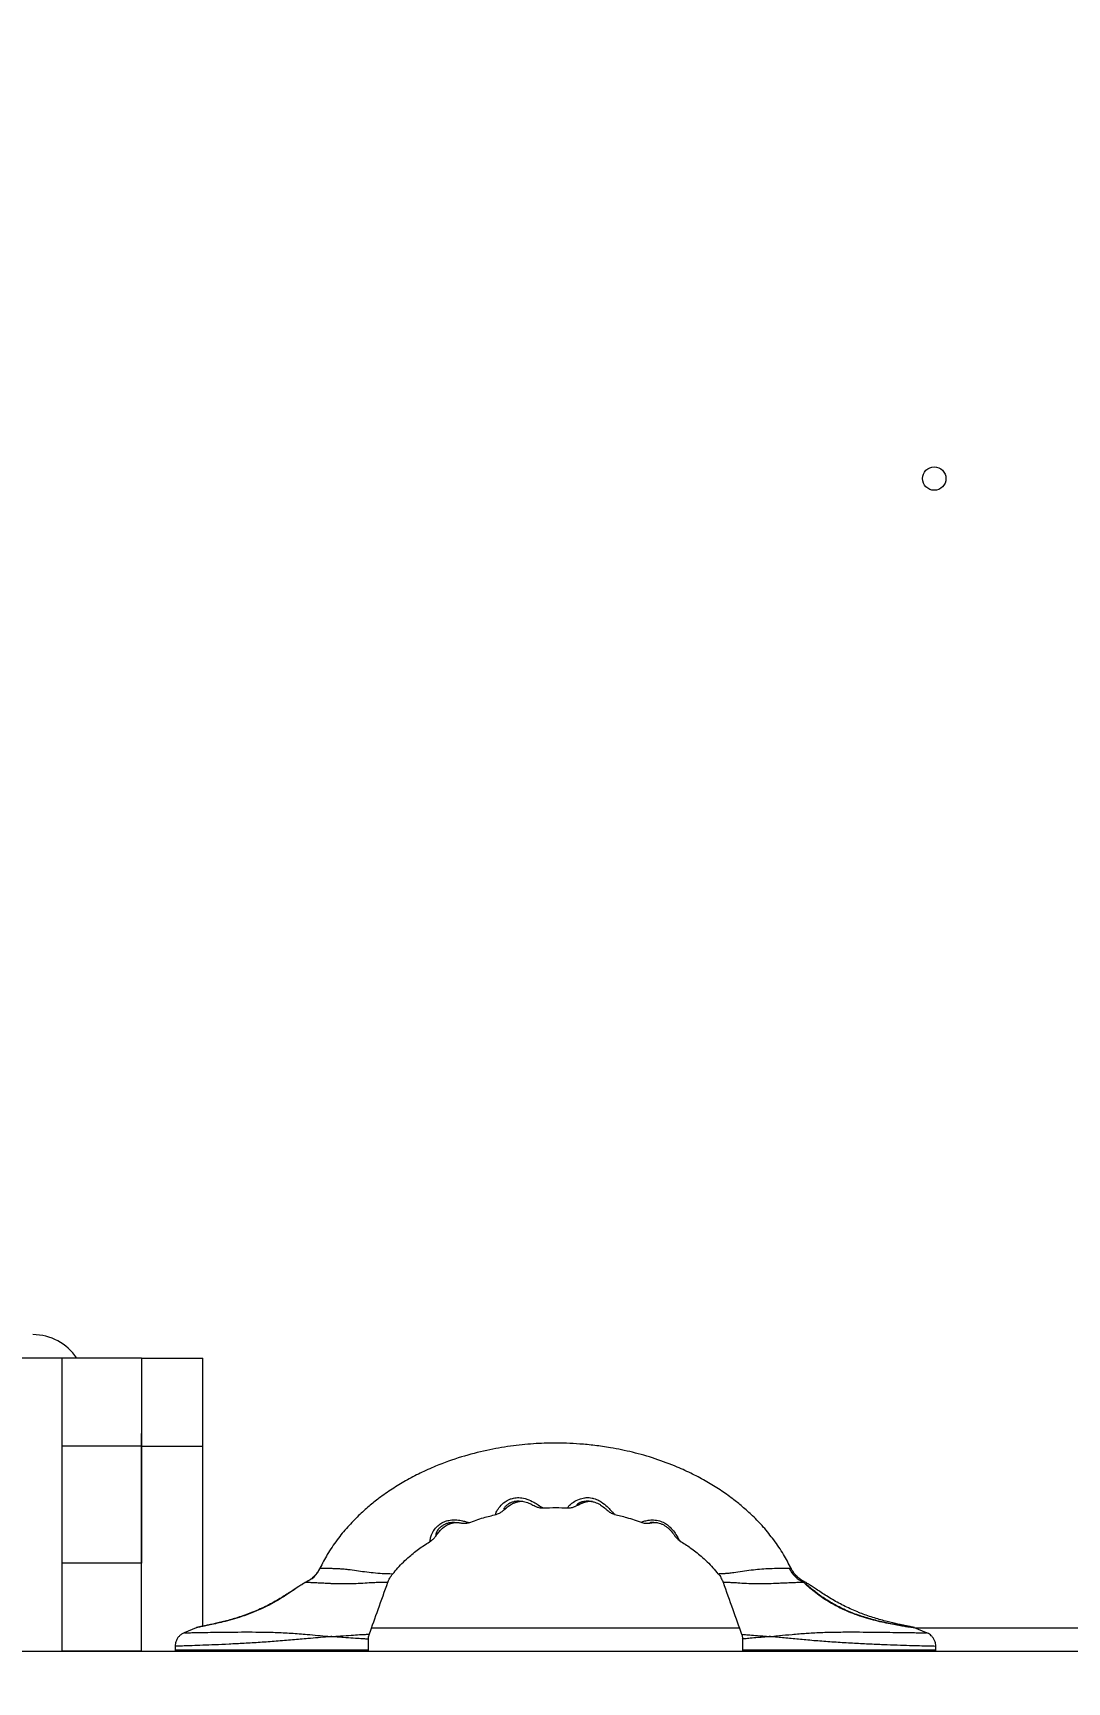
# Model space of a CAD drawing. Header units: millimetres. Extents: x -6600 to 7025, y -6221 to 3623.
# Drawn here: x -2974 to -2622, y -919 to -356 of the extents above; entities that cross this region are included whole.
import ezdxf

# ---------------------------------------------------------------- set-up
doc = ezdxf.new("R2010")
doc.units = ezdxf.units.MM
for name, color, linetype in [('DIKOM_ОБЪЕКТ', 7, 'Continuous'), ('DIKOM_РАЗМЕР_ЗОНА', 7, 'Continuous'), ('DIKOM_РАЗМЕР_ОБЪЕКТА', 7, 'Continuous')]:
    doc.layers.add(name, color=color, linetype=linetype)
doc.styles.add('style1', font='arial.ttf', dxfattribs={"width": 0.8})
doc.dimstyles.new('1-50', dxfattribs={"dimtxt": 300, "dimasz": 200, "dimexe": 100, "dimexo": 0, "dimgap": 100, "dimtad": 1, "dimtxsty": 'style1', "dimcen": 200, "dimclrd": 7, "dimclre": 7, "dimclrt": 7, "dimadec": 1, "dimazin": 2, "dimtfac": 1, "dimtmove": 0, "dimatfit": 2, "dimfxl": 0, "dimlwd": 25, "dimlwe": 18, "dimarcsym": 0})

# ---------------------------------------------------------------- blocks, each defined once
blk = doc.blocks.new('*D0')
at = {"layer": 'Defpoints', "color": 0, "transparency": 16777216}
for p in [(5516.1, -353.96), (-3645.09, -372.47), (5516.1, -5541.81)]:
    blk.add_point(p, dxfattribs=at)
at = {"layer": 'DIKOM_РАЗМЕР_ОБЪЕКТА', "color": 7, "lineweight": 18, "transparency": 16777216}
for p, q in [((5516.1, -353.96), (5516.1, -5641.81)), ((-3645.09, -372.47), (-3645.09, -5641.81))]:
    blk.add_line(p, q, dxfattribs=at)
at = {"layer": 'DIKOM_РАЗМЕР_ОБЪЕКТА', "color": 7, "lineweight": 25, "transparency": 16777216}
blk.add_line((-3445.09, -5541.81), (5316.1, -5541.81), dxfattribs=at)
at = {"layer": 'DIKOM_РАЗМЕР_ОБЪЕКТА', "color": 7, "transparency": 16777216}
for points in [[(-3445.09, -5508.48), (-3445.09, -5575.15), (-3645.09, -5541.81)], [(5316.1, -5508.48), (5316.1, -5575.15), (5516.1, -5541.81)]]:
    blk.add_solid(points, dxfattribs=at)
at = {"layer": 'DIKOM_РАЗМЕР_ОБЪЕКТА', "color": 7, "transparency": 16777216, "insert": (935.51, -5288.64), "char_height": 300, "attachment_point": 5, "style": 'style1'}
blk.add_mtext('9150', dxfattribs=at)
blk = doc.blocks.new('*D1')
at = {"layer": 'Defpoints', "color": 0, "transparency": 16777216}
for p in [(3072.19, 2122.93), (-5486.8, -2868.46), (-2902.59, -2868.46)]:
    blk.add_point(p, dxfattribs=at)
at = {"layer": 'DIKOM_РАЗМЕР_ОБЪЕКТА', "color": 7, "lineweight": 18, "transparency": 16777216}
for p, q in [((3072.19, 2122.93), (-5586.8, 2122.93)), ((-2902.59, -2868.46), (-5586.8, -2868.46))]:
    blk.add_line(p, q, dxfattribs=at)
at = {"layer": 'DIKOM_РАЗМЕР_ОБЪЕКТА', "color": 7, "lineweight": 25, "transparency": 16777216}
blk.add_line((-5486.8, 1922.93), (-5486.8, -2668.46), dxfattribs=at)
at = {"layer": 'DIKOM_РАЗМЕР_ОБЪЕКТА', "color": 7, "transparency": 16777216}
for points in [[(-5520.13, 1922.93), (-5453.46, 1922.93), (-5486.8, 2122.93)], [(-5520.13, -2668.46), (-5453.46, -2668.46), (-5486.8, -2868.46)]]:
    blk.add_solid(points, dxfattribs=at)
at = {"layer": 'DIKOM_РАЗМЕР_ОБЪЕКТА', "color": 7, "transparency": 16777216, "insert": (-5739.97, -512.1), "char_height": 300, "attachment_point": 5, "rotation": 90, "style": 'style1'}
blk.add_mtext('4950', dxfattribs=at)
blk = doc.blocks.new('*D2')
at = {"layer": 'Defpoints', "color": 0, "transparency": 16777216}
for p in [(2016.74, 3622.93), (-6150.41, -4868.46), (-3431.09, -4868.46)]:
    blk.add_point(p, dxfattribs=at)
at = {"layer": 'DIKOM_РАЗМЕР_ЗОНА', "color": 7, "lineweight": 18, "transparency": 16777216}
for p, q in [((2016.74, 3622.93), (-6250.41, 3622.93)), ((-3431.09, -4868.46), (-6250.41, -4868.46))]:
    blk.add_line(p, q, dxfattribs=at)
at = {"layer": 'DIKOM_РАЗМЕР_ЗОНА', "color": 7, "lineweight": 25, "transparency": 16777216}
blk.add_line((-6150.41, 3422.93), (-6150.41, -4668.46), dxfattribs=at)
at = {"layer": 'DIKOM_РАЗМЕР_ЗОНА', "color": 7, "transparency": 16777216}
for points in [[(-6183.74, 3422.93), (-6117.07, 3422.93), (-6150.41, 3622.93)], [(-6183.74, -4668.46), (-6117.07, -4668.46), (-6150.41, -4868.46)]]:
    blk.add_solid(points, dxfattribs=at)
at = {"layer": 'DIKOM_РАЗМЕР_ЗОНА', "color": 7, "transparency": 16777216, "insert": (-6403.58, -540.88), "char_height": 300, "attachment_point": 5, "rotation": 90, "style": 'style1'}
blk.add_mtext('8450', dxfattribs=at)
blk = doc.blocks.new('*D3')
at = {"layer": 'Defpoints', "color": 0, "transparency": 16777216}
for p in [(-5145.09, 52.64), (7022.22, -451.03), (7022.22, -6120.91)]:
    blk.add_point(p, dxfattribs=at)
at = {"layer": 'DIKOM_РАЗМЕР_ЗОНА', "color": 7, "lineweight": 18, "transparency": 16777216}
for p, q in [((-5145.09, 52.64), (-5145.09, -6220.91)), ((7022.22, -451.03), (7022.22, -6220.91))]:
    blk.add_line(p, q, dxfattribs=at)
at = {"layer": 'DIKOM_РАЗМЕР_ЗОНА', "color": 7, "lineweight": 25, "transparency": 16777216}
blk.add_line((-4945.09, -6120.91), (6822.22, -6120.91), dxfattribs=at)
at = {"layer": 'DIKOM_РАЗМЕР_ЗОНА', "color": 7, "transparency": 16777216}
for points in [[(-4945.09, -6087.57), (-4945.09, -6154.24), (-5145.09, -6120.91)], [(6822.22, -6087.57), (6822.22, -6154.24), (7022.22, -6120.91)]]:
    blk.add_solid(points, dxfattribs=at)
at = {"layer": 'DIKOM_РАЗМЕР_ЗОНА', "color": 7, "transparency": 16777216, "insert": (938.57, -5867.73), "char_height": 300, "attachment_point": 5, "style": 'style1'}
blk.add_mtext('12150', dxfattribs=at)

msp = doc.modelspace()

# ---------------------------------------------------------------- linework, layer by layer
at = {"layer": 'DIKOM_ОБЪЕКТ', "color": 7, "linetype": 'Continuous', "lineweight": 15}
for p, q in [((-2964.31, -808.372), (-3064.31, -808.372)), ((-2937.31, -808.372), (-2964.31, -808.372)), ((-2964.31, -908.372), (-2964.31, -808.372)), ((-2937.31, -808.372), (-2937.31, -838.371)), ((-2937.31, -808.372), (-2916.31, -808.372)), ((-2916.31, -838.372), (-2916.31, -808.372)), ((-2937.31, -838.372), (-2937.31, -834.151)), ((-2937.31, -838.371), (-2964.31, -838.371)), ((-2937.31, -838.371), (-2937.31, -878.368)), ((-2937.31, -838.372), (-2916.31, -838.372)), ((-2937.31, -908.372), (-2937.31, -838.372)), ((-2916.31, -899.825), (-2916.31, -838.372)), ((-2783.692, -857.172), (-2783.463, -857.168)), ((-2830.484, -864.416), (-2830.766, -864.413)), ((-2762.547, -864.415), (-2762.684, -864.409)), ((-2761.623, -864.418), (-2761.188, -864.417)), ((-2937.31, -878.368), (-2964.31, -878.368)), ((-2876.366, -880.073), (-2876.322, -880.045)), ((-2881.186, -884.761), (-2881.709, -885.059)), ((-2881.416, -884.905), (-2881.173, -884.782)), ((-2881.173, -884.782), (-2881.01, -884.699)), ((-2710.933, -884.782), (-2711.1, -884.697)), ((-2918.578, -900.349), (-2922.674, -902.06)), ((-2872.482, -903.372), (-2872.621, -903.372)), ((-2859.826, -907.872), (-2859.826, -904.224)), ((-2859.665, -902.567), (-2859.674, -902.569)), ((-2858.76, -900.372), (-2733.344, -900.372)), ((-2732.468, -902.567), (-2732.46, -902.569)), ((-2732.28, -904.223), (-2732.28, -907.872)), ((-2722.98, -903.372), (-2722.858, -903.372)), ((-2673.61, -900.329), (-2673.568, -900.342)), ((-2669.431, -902.058), (-2673.564, -900.333)), ((-2673.471, -900.372), (-2614.31, -900.372)), ((-3064.31, -908.372), (-2964.31, -908.372)), ((-2937.31, -908.369), (-2964.31, -908.369)), ((-2964.31, -908.372), (-2279.16, -908.372)), ((-2925.826, -906.7), (-2925.826, -907.872)), ((-2925.826, -907.872), (-2859.826, -907.872)), ((-2732.28, -907.872), (-2666.28, -907.872)), ((-2666.28, -907.872), (-2666.28, -906.7))]:
    msp.add_line(p, q, dxfattribs=at)
msp.add_circle((-2666.81, -508.372), 4, dxfattribs=at)
for centre, radius, start, end in [((-2974.312, -818.374), 18, 33.75643, 90), ((-2885.323, -875.709), 9.991, 293.0205, 334.28055), ((-2707.333, -875.843), 9.892, 205.14159, 246.36666), ((-2925.326, -907.872), 0.5, 180, 270), ((-2860.326, -907.872), 0.5, 270, 0), ((-2731.78, -907.872), 0.5, 180, 270), ((-2666.78, -907.872), 0.5, 270, 0)]:
    msp.add_arc(centre, radius, start, end, dxfattribs=at)
for points, knots in [([(-2715.713, -880.059), (-2716.516, -878.48), (-2718.222, -875.124), (-2721.428, -870.452), (-2724.984, -866.073), (-2728.614, -862.295), (-2732.127, -859.113), (-2735.823, -856.145), (-2739.835, -853.299), (-2744.407, -850.477), (-2749.294, -847.864), (-2755.165, -845.174), (-2762.002, -842.623), (-2769.622, -840.447), (-2776.528, -839.016), (-2782.531, -838.147), (-2787.533, -837.661), (-2792.08, -837.415), (-2797.36, -837.33), (-2803.745, -837.551), (-2811.497, -838.34), (-2819.721, -839.786), (-2828.3, -842.017), (-2835.871, -844.721), (-2842.18, -847.554), (-2847.139, -850.156), (-2851.843, -853.014), (-2855.992, -855.924), (-2859.801, -858.96), (-2863.387, -862.192), (-2867.068, -866.011), (-2870.655, -870.421), (-2873.877, -875.112), (-2875.588, -878.478), (-2876.392, -880.059)], [0, 0, 0, 0, 0.02773, 0.0589433, 0.0885574, 0.116062, 0.1409723, 0.1628163, 0.1903257, 0.218035, 0.2469901, 0.2771632, 0.3192327, 0.3612911, 0.4013261, 0.4297613, 0.456402, 0.4801358, 0.5011809, 0.5392219, 0.5802936, 0.6233088, 0.670068, 0.7191504, 0.7491884, 0.7784628, 0.8068998, 0.8354246, 0.8578483, 0.8832152, 0.9110568, 0.9408963, 0.9722342, 1, 1, 1, 1]), ([(-2816.318, -861.693), (-2816.366, -861.683), (-2816.463, -861.661), (-2816.392, -861.278), (-2816.141, -860.675), (-2815.684, -859.89), (-2814.882, -858.816), (-2813.594, -857.551), (-2812.09, -856.688), (-2810.79, -856.203), (-2809.738, -855.983), (-2808.112, -855.941), (-2806.851, -856.157), (-2805.076, -856.706), (-2803.38, -857.534), (-2801.682, -858.613), (-2800.612, -859.376), (-2800.422, -859.397), (-2800.339, -859.407)], [0, 0, 0, 0, 0.0655654, 0.13276, 0.1975726, 0.2523284, 0.3085137, 0.3955353, 0.4514016, 0.4663173, 0.5159402, 0.5393006, 0.6011897, 0.6227437, 0.7103421, 0.7952089, 0.910885, 1, 1, 1, 1]), ([(-2816.322, -861.677), (-2816.156, -861.64), (-2815.736, -861.546), (-2815.163, -861.284), (-2814.631, -860.978), (-2814.217, -860.683), (-2813.827, -860.371), (-2813.346, -859.952), (-2812.809, -859.476), (-2812.104, -858.912), (-2811.338, -858.389), (-2810.455, -857.904), (-2809.459, -857.506), (-2808.42, -857.248), (-2807.616, -857.139), (-2807.218, -857.158), (-2807.145, -857.161)], [0, 0, 0, 0, 0.036136, 0.0909754, 0.1418956, 0.1962148, 0.261949, 0.3599971, 0.4941399, 0.5997309, 0.6840696, 0.7671632, 0.8402209, 0.910988, 0.9836708, 1, 1, 1, 1]), ([(-2809.174, -857.213), (-2809.434, -857.234), (-2809.813, -857.266), (-2810.583, -857.455), (-2811.15, -857.659), (-2811.987, -858.064), (-2812.421, -858.36), (-2813.096, -858.917), (-2813.467, -859.373), (-2813.719, -859.86), (-2813.641, -860.045), (-2813.207, -859.77), (-2812.48, -859.184), (-2811.602, -858.537), (-2810.669, -858.01), (-2809.767, -857.619), (-2809.048, -857.39), (-2808.076, -857.193), (-2807.533, -857.175), (-2807.145, -857.161)], [0, 0, 0, 0, 0.0295756, 0.0431796, 0.0931153, 0.1031361, 0.1720536, 0.1788973, 0.2856588, 0.3534426, 0.4985626, 0.6411904, 0.7318103, 0.8113636, 0.8676332, 0.8868131, 0.936535, 0.9546669, 1, 1, 1, 1]), ([(-2809.176, -857.196), (-2809.126, -857.188), (-2808.722, -857.122), (-2807.952, -857.149), (-2806.927, -857.267), (-2805.972, -857.511), (-2805.117, -857.82), (-2804.356, -858.167), (-2803.68, -858.513), (-2803.145, -858.8), (-2802.568, -859.063), (-2801.998, -859.27), (-2801.314, -859.423), (-2800.735, -859.504), (-2800.391, -859.466), (-2800.335, -859.46)], [0, 0, 0, 0, 0.0111484, 0.0892428, 0.1629502, 0.2471995, 0.3457955, 0.4528677, 0.5855006, 0.7318898, 0.8124866, 0.8682318, 0.9236752, 0.9875842, 1, 1, 1, 1]), ([(-2808.416, -857.153), (-2808.499, -857.151), (-2808.751, -857.145), (-2809.005, -857.186), (-2809.174, -857.213)], [0, 0, 0, 0, 0.3317972, 1, 1, 1, 1]), ([(-2800.337, -859.488), (-2798.85, -859.427), (-2795.994, -859.309), (-2793.139, -859.441), (-2791.771, -859.505)], [0, 0, 0, 0, 0.5207661, 1, 1, 1, 1]), ([(-2791.767, -859.409), (-2791.823, -859.374), (-2791.933, -859.303), (-2791.195, -858.455), (-2789.899, -857.432), (-2788.258, -856.527), (-2786.601, -856.082), (-2785.146, -855.926), (-2784.05, -855.995), (-2782.547, -856.36), (-2781.467, -856.819), (-2779.855, -857.784), (-2778.36, -859.051), (-2776.975, -860.523), (-2776.128, -861.511), (-2775.925, -861.581), (-2775.838, -861.61)], [0, 0, 0, 0, 0.1119346, 0.2237816, 0.2964742, 0.3870574, 0.4426797, 0.4601452, 0.5190545, 0.5342862, 0.5922515, 0.6191628, 0.7093906, 0.7967912, 0.9135175, 1, 1, 1, 1]), ([(-2791.768, -859.457), (-2791.606, -859.464), (-2791.188, -859.484), (-2790.565, -859.384), (-2789.957, -859.221), (-2789.496, -859.042), (-2789.119, -858.871), (-2788.683, -858.652), (-2788.123, -858.355), (-2787.414, -858.006), (-2786.614, -857.675), (-2785.742, -857.398), (-2784.771, -857.209), (-2783.979, -857.125), (-2783.542, -857.159), (-2783.463, -857.165)], [0, 0, 0, 0, 0.03728929, 0.09682242, 0.15207095, 0.20492401, 0.26489876, 0.34694323, 0.49544814, 0.62304588, 0.73101958, 0.81773971, 0.90177786, 0.9820381, 1, 1, 1, 1]), ([(-2785.005, -857.152), (-2785.401, -857.169), (-2785.876, -857.189), (-2786.774, -857.355), (-2787.255, -857.517), (-2787.852, -857.776), (-2788.415, -858.097), (-2788.811, -858.479), (-2788.74, -858.607), (-2788.213, -858.379), (-2787.324, -857.956), (-2786.284, -857.54), (-2785.223, -857.285), (-2784.397, -857.165), (-2783.952, -857.169), (-2783.692, -857.172)], [0, 0, 0, 0, 0.0552972, 0.0664142, 0.1488962, 0.1546479, 0.2317281, 0.3609446, 0.5260297, 0.6872812, 0.7893591, 0.8798319, 0.9413719, 0.9657194, 1, 1, 1, 1]), ([(-2784.56, -857.168), (-2784.584, -857.164), (-2784.718, -857.145), (-2784.873, -857.141), (-2784.989, -857.151), (-2785.005, -857.152)], [0, 0, 0, 0, 0.15958608, 0.87934824, 1, 1, 1, 1]), ([(-2784.561, -857.177), (-2784.456, -857.179), (-2784.008, -857.189), (-2783.151, -857.361), (-2782.127, -857.695), (-2781.198, -858.138), (-2780.371, -858.646), (-2779.655, -859.181), (-2778.972, -859.758), (-2778.471, -860.21), (-2777.907, -860.675), (-2777.349, -861.065), (-2776.681, -861.404), (-2776.167, -861.627), (-2775.86, -861.673), (-2775.847, -861.675)], [0, 0, 0, 0, 0.0231292, 0.0984144, 0.1779861, 0.2511446, 0.3382281, 0.4384614, 0.555153, 0.7067837, 0.8060071, 0.8738394, 0.9326155, 0.9970825, 1, 1, 1, 1]), ([(-2838.555, -870.686), (-2838.584, -870.715), (-2838.753, -870.881), (-2838.816, -870.431), (-2838.614, -869.357), (-2838.157, -868.209), (-2837.531, -867.059), (-2836.47, -865.726), (-2835.185, -864.789), (-2834.006, -864.185), (-2833.044, -863.858), (-2831.405, -863.552), (-2829.539, -863.555), (-2827.665, -863.878), (-2826.32, -864.226), (-2825.555, -864.449), (-2825.59, -864.39), (-2825.602, -864.371)], [0, 0, 0, 0, 0.0268755, 0.154536, 0.2595437, 0.30899, 0.3598942, 0.4370214, 0.4915941, 0.5070399, 0.5580472, 0.5822001, 0.6647568, 0.7496305, 0.8398347, 0.9462582, 1, 1, 1, 1]), ([(-2838.541, -870.713), (-2838.345, -870.578), (-2837.956, -870.31), (-2837.511, -869.881), (-2837.136, -869.46), (-2836.811, -869.04), (-2836.453, -868.553), (-2836.017, -867.964), (-2835.446, -867.272), (-2834.78, -866.584), (-2833.998, -865.934), (-2833.157, -865.381), (-2832.24, -864.93), (-2831.293, -864.614), (-2830.443, -864.447), (-2829.886, -864.398), (-2829.697, -864.403), (-2829.674, -864.403)], [0, 0, 0, 0, 0.0501371, 0.0997623, 0.1541299, 0.2221375, 0.3083774, 0.415045, 0.5032559, 0.5873939, 0.65302, 0.7160597, 0.7802865, 0.8454645, 0.9154141, 0.9897032, 1, 1, 1, 1]), ([(-2830.766, -864.413), (-2830.823, -864.411), (-2831.126, -864.404), (-2831.724, -864.475), (-2832.572, -864.648), (-2833.219, -864.849), (-2834.065, -865.219), (-2834.611, -865.54), (-2835.308, -866.052), (-2835.689, -866.412), (-2836.278, -867.084), (-2836.722, -867.832), (-2836.912, -868.51), (-2836.827, -868.728), (-2836.576, -868.579), (-2836.221, -868.176), (-2835.641, -867.468), (-2834.852, -866.627), (-2834.033, -865.959), (-2833.285, -865.461), (-2832.692, -865.141), (-2831.895, -864.806), (-2831.338, -864.635), (-2830.458, -864.443), (-2830.032, -864.421), (-2829.674, -864.402)], [0, 0, 0, 0, 0.0100436, 0.0534959, 0.0689004, 0.1070089, 0.1213146, 0.1615234, 0.1701952, 0.2163945, 0.2248814, 0.3006333, 0.3875423, 0.4989726, 0.5701566, 0.6539162, 0.7234643, 0.7858059, 0.8259941, 0.8418347, 0.8792259, 0.8918898, 0.9298682, 0.9411731, 1, 1, 1, 1]), ([(-2830.766, -864.412), (-2830.57, -864.407), (-2830.02, -864.393), (-2829.356, -864.463), (-2828.735, -864.548), (-2828.359, -864.613), (-2828.057, -864.656), (-2827.939, -864.673)], [0, 0, 0, 0, 0.1279157, 0.3594346, 0.6170795, 0.8498226, 1, 1, 1, 1]), ([(-2827.939, -864.673), (-2827.835, -864.685), (-2827.639, -864.708), (-2827.166, -864.731), (-2826.559, -864.69), (-2826.01, -864.606), (-2825.68, -864.472), (-2825.581, -864.432)], [0, 0, 0, 0, 0.2228813, 0.4225701, 0.6304112, 0.8893774, 1, 1, 1, 1]), ([(-2825.549, -864.524), (-2823.919, -863.918), (-2820.896, -862.796), (-2817.75, -862.09), (-2816.301, -861.765)], [0, 0, 0, 0, 0.5393529, 1, 1, 1, 1]), ([(-2775.87, -861.74), (-2774.507, -862.048), (-2771.34, -862.762), (-2768.288, -863.874), (-2766.551, -864.508)], [0, 0, 0, 0, 0.4306994, 1, 1, 1, 1]), ([(-2766.504, -864.37), (-2766.556, -864.372), (-2766.664, -864.375), (-2766.263, -864.179), (-2765.66, -863.959), (-2764.664, -863.706), (-2763.234, -863.507), (-2761.224, -863.658), (-2759.727, -864.166), (-2758.526, -864.778), (-2757.699, -865.35), (-2756.478, -866.445), (-2755.361, -867.829), (-2754.453, -869.311), (-2753.855, -870.393), (-2753.652, -870.593), (-2753.548, -870.696)], [0, 0, 0, 0, 0.0682162, 0.1421891, 0.2180438, 0.27027, 0.3609366, 0.4425728, 0.5038785, 0.5196555, 0.5780733, 0.6037489, 0.695702, 0.790143, 0.8920574, 1, 1, 1, 1]), ([(-2766.524, -864.453), (-2766.295, -864.52), (-2765.864, -864.649), (-2765.256, -864.717), (-2764.775, -864.725), (-2764.428, -864.703), (-2764.13, -864.67), (-2763.817, -864.623), (-2763.472, -864.567), (-2762.921, -864.477), (-2762.178, -864.415), (-2761.597, -864.376), (-2761.221, -864.411), (-2761.187, -864.414)], [0, 0, 0, 0, 0.0732127, 0.1382201, 0.191443, 0.2381148, 0.2929204, 0.3788819, 0.5076682, 0.6972046, 0.852024, 0.9868776, 1, 1, 1, 1]), ([(-2762.684, -864.409), (-2762.723, -864.407), (-2762.976, -864.395), (-2763.459, -864.481), (-2763.917, -864.582), (-2763.763, -864.604), (-2763.173, -864.525), (-2762.5, -864.409), (-2761.829, -864.416), (-2761.623, -864.418)], [0, 0, 0, 0, 0.0144783, 0.0945624, 0.3398331, 0.5783762, 0.772946, 0.9300853, 1, 1, 1, 1]), ([(-2762.683, -864.404), (-2762.657, -864.402), (-2762.478, -864.391), (-2761.953, -864.413), (-2761.144, -864.538), (-2760.26, -864.782), (-2759.333, -865.173), (-2758.428, -865.705), (-2757.605, -866.334), (-2756.886, -867.024), (-2756.292, -867.706), (-2755.755, -868.408), (-2755.346, -868.975), (-2754.914, -869.532), (-2754.455, -870.02), (-2753.999, -870.439), (-2753.661, -870.638), (-2753.549, -870.704)], [0, 0, 0, 0, 0.0134649, 0.0933362, 0.1574873, 0.2191151, 0.2806704, 0.343674, 0.4098239, 0.4821799, 0.5657393, 0.6609788, 0.7838193, 0.862517, 0.9227023, 0.9744234, 1, 1, 1, 1]), ([(-2851.508, -882.001), (-2850.966, -881.3), (-2849.294, -879.139), (-2846.143, -876.261), (-2842.356, -873.186), (-2839.8, -871.551), (-2838.523, -870.734)], [0, 0, 0, 0, 0.1534847, 0.4734054, 0.7370134, 1, 1, 1, 1]), ([(-2753.585, -870.752), (-2752.392, -871.504), (-2749.873, -873.092), (-2746.096, -876.143), (-2742.862, -879.081), (-2741.157, -881.282), (-2740.603, -881.998)], [0, 0, 0, 0, 0.24481593, 0.51723599, 0.84302102, 1, 1, 1, 1]), ([(-2876.436, -880.034), (-2876.628, -880.406), (-2877.021, -881.169), (-2877.791, -882.183), (-2878.641, -883.07), (-2879.518, -883.782), (-2880.31, -884.307), (-2880.82, -884.564), (-2881.026, -884.668)], [0, 0, 0, 0, 0.1886498, 0.3869127, 0.5719519, 0.7422654, 0.8956993, 1, 1, 1, 1]), ([(-2876.322, -880.045), (-2876.197, -880.046), (-2875.953, -880.049), (-2875.143, -880.055), (-2874.145, -880.064), (-2872.978, -880.079), (-2871.726, -880.106), (-2870.214, -880.163), (-2868.565, -880.268), (-2866.507, -880.462), (-2863.932, -880.811), (-2860.943, -881.262), (-2857.881, -881.627), (-2855.427, -881.806), (-2853.639, -881.884), (-2852.363, -881.918), (-2851.637, -881.917), (-2851.623, -881.913), (-2851.619, -881.911)], [0, 0, 0, 0, 0.0638408, 0.1248887, 0.1872658, 0.2249156, 0.2720046, 0.3203177, 0.3616095, 0.4042563, 0.4723728, 0.5394333, 0.6184267, 0.7206545, 0.7873464, 0.8556619, 0.9519058, 1, 1, 1, 1]), ([(-2853.223, -884.933), (-2853.146, -884.688), (-2852.896, -883.9), (-2852.326, -882.889), (-2851.76, -882.206), (-2851.556, -881.961)], [0, 0, 0, 0, 0.2247947, 0.72088613, 1, 1, 1, 1]), ([(-2740.544, -881.956), (-2740.454, -882.053), (-2739.989, -882.561), (-2739.393, -883.557), (-2739.027, -884.501), (-2738.863, -884.926)], [0, 0, 0, 0, 0.1153917, 0.6016842, 1, 1, 1, 1]), ([(-2740.498, -881.915), (-2740.484, -881.916), (-2740.446, -881.917), (-2739.722, -881.898), (-2738.452, -881.826), (-2736.885, -881.696), (-2734.994, -881.494), (-2732.47, -881.136), (-2729.37, -880.648), (-2726.327, -880.299), (-2723.329, -880.125), (-2720.905, -880.079), (-2719.104, -880.061), (-2717.444, -880.051), (-2716.747, -880.048), (-2716.288, -880.045)], [0, 0, 0, 0, 0.0552119, 0.1460986, 0.2369287, 0.2984629, 0.3599187, 0.4478352, 0.5265273, 0.596851, 0.6719534, 0.7635974, 0.8236488, 0.8837549, 1, 1, 1, 1]), ([(-2716.288, -880.045), (-2716.018, -880.072), (-2715.634, -880.109), (-2715.715, -880.082), (-2715.739, -880.073)], [0, 0, 0, 0, 0.7015118, 1, 1, 1, 1]), ([(-2711.087, -884.667), (-2711.11, -884.657), (-2711.47, -884.504), (-2712.232, -884.03), (-2713.377, -883.181), (-2714.428, -882.058), (-2715.208, -880.983), (-2715.528, -880.29), (-2715.649, -880.029)], [0, 0, 0, 0, 0.01149651, 0.17763996, 0.40282041, 0.65518935, 0.87009351, 1, 1, 1, 1]), ([(-2881.709, -885.059), (-2881.757, -885.086), (-2882.039, -885.245), (-2882.739, -885.695), (-2883.858, -886.429), (-2885.217, -887.337), (-2886.783, -888.374), (-2888.56, -889.518), (-2890.547, -890.73), (-2892.706, -891.954), (-2894.987, -893.135), (-2897.33, -894.227), (-2899.702, -895.214), (-2902.06, -896.097), (-2904.383, -896.872), (-2906.63, -897.547), (-2908.772, -898.132), (-2910.766, -898.628), (-2912.584, -899.047), (-2914.198, -899.395), (-2915.57, -899.678), (-2916.686, -899.9), (-2917.54, -900.074), (-2917.998, -900.165), (-2918.275, -900.247), (-2918.412, -900.276), (-2918.512, -900.32), (-2918.517, -900.322)], [0, 0, 0, 0, 0.0086571, 0.0507918, 0.0950361, 0.1396379, 0.1850828, 0.232413, 0.2808597, 0.3300226, 0.3786384, 0.4261899, 0.472221, 0.5181081, 0.5629492, 0.6074703, 0.6521977, 0.6963851, 0.740591, 0.7851814, 0.8295331, 0.8740164, 0.9190549, 0.9647215, 0.9895295, 0.9994379, 1, 1, 1, 1]), ([(-2881.416, -884.905), (-2881.631, -885.037), (-2882.12, -885.337), (-2883.191, -886.048), (-2884.642, -887.034), (-2886.431, -888.249), (-2888.669, -889.716), (-2891.353, -891.349), (-2894.028, -892.789), (-2896.818, -894.125), (-2899.696, -895.345), (-2903.071, -896.559), (-2906.404, -897.582), (-2909.438, -898.385), (-2912.149, -899.021), (-2914.399, -899.499), (-2916.231, -899.864), (-2917.542, -900.117), (-2918.351, -900.277), (-2918.463, -900.315), (-2918.513, -900.332)], [0, 0, 0, 0, 0.0370425, 0.0844373, 0.1328082, 0.1870385, 0.242345, 0.30724, 0.3739235, 0.4110314, 0.4738575, 0.5387445, 0.6006501, 0.6646723, 0.7229547, 0.7829962, 0.8399842, 0.8986039, 0.9551669, 1, 1, 1, 1]), ([(-2853.302, -884.907), (-2853.31, -884.906), (-2853.332, -884.903), (-2854.015, -884.896), (-2855.33, -884.911), (-2857.125, -884.964), (-2859.522, -885.081), (-2862.404, -885.255), (-2865.641, -885.415), (-2869.093, -885.449), (-2871.661, -885.363), (-2873.641, -885.275), (-2875.161, -885.199), (-2876.367, -885.136), (-2877.596, -885.076), (-2878.794, -885.017), (-2880.021, -884.964), (-2880.954, -884.925), (-2881.25, -884.912), (-2881.416, -884.905)], [0, 0, 0, 0, 0.04433629, 0.12842498, 0.19720667, 0.26800938, 0.34261986, 0.42036554, 0.49034987, 0.56278136, 0.63678006, 0.65098476, 0.698356, 0.74768093, 0.75330763, 0.81359229, 0.87584701, 0.93007365, 1, 1, 1, 1]), ([(-2859.555, -902.606), (-2858.544, -899.764), (-2856.433, -893.825), (-2854.323, -887.886), (-2853.222, -884.789)], [0, 0, 0, 0, 0.4785007, 1, 1, 1, 1]), ([(-2738.882, -884.789), (-2737.779, -887.887), (-2735.665, -893.823), (-2733.561, -899.759), (-2732.554, -902.598)], [0, 0, 0, 0, 0.5217102, 1, 1, 1, 1]), ([(-2711.299, -884.905), (-2711.561, -884.911), (-2712.091, -884.923), (-2713.318, -884.959), (-2714.912, -885.013), (-2716.75, -885.087), (-2718.735, -885.176), (-2721.117, -885.289), (-2724.167, -885.416), (-2727.707, -885.45), (-2731.027, -885.313), (-2733.621, -885.137), (-2735.508, -885.017), (-2736.978, -884.943), (-2738.154, -884.902), (-2738.783, -884.899), (-2738.802, -884.902), (-2738.809, -884.903)], [0, 0, 0, 0, 0.0630593, 0.1271306, 0.1918124, 0.2583542, 0.3067493, 0.3566835, 0.4353675, 0.5095617, 0.5923227, 0.679902, 0.7361971, 0.7936605, 0.8724078, 0.9538842, 1, 1, 1, 1]), ([(-2711.1, -884.697), (-2711.172, -884.658), (-2711.516, -884.469), (-2711.395, -884.712), (-2711.299, -884.905)], [0, 0, 0, 0, 0.208351, 1, 1, 1, 1]), ([(-2673.568, -900.342), (-2673.552, -900.347), (-2673.455, -900.376), (-2673.795, -900.348), (-2674.614, -900.255), (-2675.965, -900.071), (-2677.775, -899.795), (-2679.974, -899.421), (-2682.533, -898.932), (-2685.333, -898.32), (-2688.34, -897.56), (-2691.426, -896.648), (-2694.547, -895.557), (-2696.835, -894.607), (-2699.131, -893.544), (-2701.426, -892.356), (-2704.23, -890.638), (-2706.739, -888.857), (-2708.682, -887.304), (-2710.084, -886.093), (-2710.901, -885.332), (-2711.19, -885.021), (-2711.299, -884.905)], [0, 0, 0, 0, 0.0106688, 0.0649663, 0.1176724, 0.1718458, 0.2244555, 0.278526, 0.331076, 0.3850915, 0.4377712, 0.4919304, 0.5455685, 0.6006995, 0.6154267, 0.6749736, 0.7362426, 0.8007694, 0.8672813, 0.9175224, 0.9690128, 1, 1, 1, 1]), ([(-2710.385, -885.068), (-2710.486, -885.005), (-2710.686, -884.88), (-2710.847, -884.804), (-2710.926, -884.767)], [0, 0, 0, 0, 0.5068964, 1, 1, 1, 1]), ([(-2674.388, -900.206), (-2674.371, -900.206), (-2674.296, -900.203), (-2674.276, -900.208), (-2674.328, -900.203), (-2674.582, -900.178), (-2675.106, -900.113), (-2675.963, -899.995), (-2677.134, -899.819), (-2678.578, -899.583), (-2680.251, -899.286), (-2682.131, -898.92), (-2684.171, -898.484), (-2686.335, -897.969), (-2688.588, -897.369), (-2690.882, -896.684), (-2693.183, -895.904), (-2695.46, -895.031), (-2697.683, -894.067), (-2699.828, -893.01), (-2701.876, -891.877), (-2703.803, -890.69), (-2705.58, -889.479), (-2707.156, -888.314), (-2708.435, -887.299), (-2709.396, -886.493), (-2710.063, -885.9), (-2710.451, -885.532), (-2710.618, -885.349), (-2710.611, -885.358), (-2710.609, -885.36)], [0, 0, 0, 0, 0.0029477, 0.0132288, 0.0302397, 0.0563576, 0.0916206, 0.1313879, 0.1725557, 0.2139646, 0.2558055, 0.2973189, 0.3389256, 0.3806412, 0.4220462, 0.4636945, 0.5053503, 0.5471334, 0.5897304, 0.6327254, 0.6767798, 0.7221372, 0.7682445, 0.8152699, 0.8608985, 0.8997013, 0.9357694, 0.9670935, 0.9917002, 1, 1, 1, 1]), ([(-2692.045, -895.343), (-2692.442, -895.185), (-2693.61, -894.723), (-2695.533, -893.883), (-2697.779, -892.807), (-2699.96, -891.649), (-2702.057, -890.436), (-2704.036, -889.211), (-2705.85, -888.031), (-2707.451, -886.964), (-2708.787, -886.075), (-2709.765, -885.436), (-2710.21, -885.172), (-2710.385, -885.068)], [0, 0, 0, 0, 0.0484823, 0.1423554, 0.2384594, 0.3365727, 0.4368805, 0.5400601, 0.643655, 0.7459356, 0.8445713, 0.9390479, 1, 1, 1, 1]), ([(-2673.605, -900.317), (-2673.636, -900.306), (-2673.755, -900.261), (-2673.891, -900.226), (-2674.161, -900.158), (-2674.627, -900.062), (-2675.471, -899.892), (-2676.588, -899.669), (-2677.985, -899.381), (-2679.605, -899.031), (-2681.429, -898.609), (-2683.418, -898.111), (-2685.537, -897.533), (-2687.751, -896.863), (-2689.934, -896.139), (-2691.367, -895.598), (-2692.045, -895.343)], [0, 0, 0, 0, 0.0083285, 0.0323437, 0.0743698, 0.1602057, 0.2427769, 0.3296011, 0.4153711, 0.5011245, 0.5857196, 0.6704468, 0.7554915, 0.8396678, 0.9242277, 1, 1, 1, 1]), ([(-2922.659, -902.074), (-2922.837, -902.143), (-2923.353, -902.342), (-2924.111, -902.888), (-2924.868, -903.689), (-2925.433, -904.666), (-2925.776, -905.688), (-2925.793, -906.386), (-2925.8, -906.694)], [0, 0, 0, 0, 0.09682224, 0.27981594, 0.46469387, 0.64947871, 0.84527012, 1, 1, 1, 1]), ([(-2872.62, -903.372), (-2872.634, -903.374), (-2873.003, -903.424), (-2874.41, -903.506), (-2876.982, -903.757), (-2880.968, -904.104), (-2885.762, -904.535), (-2891.261, -904.983), (-2896.856, -905.378), (-2902.288, -905.705), (-2907.503, -905.975), (-2912.26, -906.188), (-2916.508, -906.359), (-2920.049, -906.489), (-2922.857, -906.588), (-2924.752, -906.655), (-2925.753, -906.693), (-2925.722, -906.698), (-2925.71, -906.7)], [0, 0, 0, 0, 0.0007043, 0.0191334, 0.0713949, 0.1243783, 0.1989494, 0.2756598, 0.3500936, 0.4266745, 0.5010956, 0.5776709, 0.6520881, 0.7286617, 0.8030787, 0.8796516, 0.9540703, 1, 1, 1, 1]), ([(-2922.654, -902.087), (-2922.666, -902.086), (-2922.7, -902.083), (-2921.866, -902.065), (-2920.232, -902.033), (-2917.824, -901.989), (-2914.716, -901.937), (-2911.005, -901.88), (-2906.735, -901.827), (-2902.035, -901.793), (-2896.955, -901.808), (-2891.626, -901.918), (-2886.122, -902.186), (-2881.235, -902.571), (-2877.093, -902.967), (-2874.453, -903.181), (-2873.011, -903.349), (-2872.635, -903.36), (-2872.621, -903.36)], [0, 0, 0, 0, 0.0394621, 0.1127573, 0.18444, 0.2580085, 0.3303324, 0.4045133, 0.4780007, 0.5533074, 0.6288625, 0.706362, 0.7848652, 0.8661896, 0.9222667, 0.9794825, 0.9992534, 1, 1, 1, 1]), ([(-2918.513, -900.332), (-2918.555, -900.341), (-2918.6, -900.351), (-2918.579, -900.35), (-2918.578, -900.35)], [0, 0, 0, 0, 0.9509443, 1, 1, 1, 1]), ([(-2872.482, -903.372), (-2872.466, -903.37), (-2872.406, -903.363), (-2872.254, -903.351), (-2871.947, -903.327), (-2871.339, -903.282), (-2870.102, -903.19), (-2867.782, -903.031), (-2864.855, -902.831), (-2862.147, -902.674), (-2860.371, -902.585), (-2859.506, -902.543), (-2859.633, -902.562), (-2859.665, -902.567)], [0, 0, 0, 0, 0.0021192, 0.0077564, 0.01958372, 0.04187247, 0.08730524, 0.18535383, 0.37019312, 0.56028078, 0.74502838, 0.93551458, 1, 1, 1, 1]), ([(-2859.956, -904.224), (-2859.921, -904.23), (-2859.799, -904.252), (-2860.622, -904.207), (-2862.308, -904.108), (-2864.943, -903.935), (-2867.797, -903.74), (-2870.123, -903.559), (-2871.348, -903.466), (-2871.951, -903.419), (-2872.255, -903.397), (-2872.406, -903.386), (-2872.466, -903.384), (-2872.482, -903.384)], [0, 0, 0, 0, 0.07424043, 0.25717112, 0.4454079, 0.62838737, 0.81666784, 0.91372442, 0.9586509, 0.98068315, 0.99236514, 0.99792498, 1, 1, 1, 1]), ([(-2859.827, -904.21), (-2859.829, -904.184), (-2859.877, -903.734), (-2859.782, -903.175), (-2859.58, -902.703), (-2859.545, -902.622)], [0, 0, 0, 0, 0.0485791, 0.8376857, 1, 1, 1, 1]), ([(-2732.551, -902.61), (-2732.535, -902.646), (-2732.352, -903.042), (-2732.252, -903.602), (-2732.291, -904.106), (-2732.299, -904.216)], [0, 0, 0, 0, 0.0731004, 0.7983761, 1, 1, 1, 1]), ([(-2732.46, -902.569), (-2732.459, -902.575), (-2732.454, -902.592), (-2731.344, -902.683), (-2729.3, -902.842), (-2726.894, -903.044), (-2724.922, -903.202), (-2723.921, -903.288), (-2723.421, -903.33), (-2723.168, -903.352), (-2723.044, -903.363), (-2722.993, -903.37), (-2722.98, -903.372)], [0, 0, 0, 0, 0.1419839, 0.3637701, 0.578905, 0.8002694, 0.9047302, 0.9545874, 0.9788978, 0.9913137, 0.9977208, 1, 1, 1, 1]), ([(-2722.98, -903.384), (-2722.993, -903.384), (-2723.044, -903.386), (-2723.167, -903.396), (-2723.417, -903.417), (-2723.913, -903.46), (-2724.904, -903.547), (-2726.813, -903.721), (-2729.161, -903.918), (-2731.111, -904.092), (-2732.178, -904.197), (-2732.174, -904.216), (-2732.173, -904.223)], [0, 0, 0, 0, 0.0022601, 0.0086483, 0.021053, 0.0453566, 0.0952257, 0.1997982, 0.4152812, 0.6370079, 0.8524367, 1, 1, 1, 1]), ([(-2666.391, -906.7), (-2666.361, -906.702), (-2666.26, -906.709), (-2666.953, -906.697), (-2668.451, -906.665), (-2670.942, -906.602), (-2674.246, -906.509), (-2678.232, -906.384), (-2682.855, -906.221), (-2687.908, -906.014), (-2693.337, -905.754), (-2698.894, -905.435), (-2704.512, -905.047), (-2709.928, -904.604), (-2715.084, -904.122), (-2719.12, -903.736), (-2721.568, -903.492), (-2722.58, -903.407), (-2722.814, -903.377), (-2722.858, -903.372)], [0, 0, 0, 0, 0.026001, 0.0883488, 0.1585081, 0.2307028, 0.3008827, 0.3730981, 0.4433437, 0.515631, 0.5861495, 0.6587306, 0.7293687, 0.8020684, 0.8726918, 0.945362, 0.9871389, 0.9975724, 1, 1, 1, 1]), ([(-2722.857, -903.36), (-2722.812, -903.357), (-2722.575, -903.343), (-2721.549, -903.229), (-2719.2, -903.002), (-2715.336, -902.605), (-2711.813, -902.313), (-2708.083, -902.074), (-2704.139, -901.9), (-2698.745, -901.8), (-2693.5, -901.794), (-2688.561, -901.834), (-2683.989, -901.888), (-2679.895, -901.945), (-2676.362, -901.996), (-2673.468, -902.038), (-2671.281, -902.069), (-2669.955, -902.086), (-2669.341, -902.092), (-2669.426, -902.088), (-2669.453, -902.087)], [0, 0, 0, 0, 0.0025816, 0.013748, 0.0585773, 0.1281145, 0.1976671, 0.2116397, 0.2853438, 0.3590941, 0.4301323, 0.5011648, 0.5705206, 0.639868, 0.7083978, 0.7769208, 0.8450331, 0.9131443, 0.972707, 1, 1, 1, 1]), ([(-2666.313, -906.695), (-2666.317, -906.382), (-2666.328, -905.69), (-2666.663, -904.7), (-2667.169, -903.802), (-2667.783, -903.093), (-2668.441, -902.566), (-2668.999, -902.232), (-2669.338, -902.104), (-2669.444, -902.064)], [0, 0, 0, 0, 0.157153, 0.3470027, 0.5185438, 0.6747565, 0.8163053, 0.9426046, 1, 1, 1, 1])]:
    msp.add_open_spline(points, degree=3, knots=knots, dxfattribs=at)

# ---------------------------------------------------------------- dimensions: what is measured, and where the dimension line sits
at = {"layer": 'DIKOM_РАЗМЕР_ЗОНА'}
dim = msp.add_linear_dim(base=(-6150.408, -4868.463), p1=(2016.737, 3622.925), p2=(-3431.086, -4868.463), angle=90, text='8450', dimstyle='1-50', dxfattribs=at)
dim.commit()
dim.dimension.update_dxf_attribs({"geometry": '*D2', "text_midpoint": (-6150.408, -540.877), "dimtype": 160})
dim = msp.add_linear_dim(base=(7022.219, -6120.906), p1=(-5145.086, 52.645), p2=(7022.219, -451.033), text='12150', dimstyle='1-50', dxfattribs=at)
dim.commit()
dim.dimension.update_dxf_attribs({"geometry": '*D3', "text_midpoint": (938.567, -6120.906), "dimtype": 160})
at = {"layer": 'DIKOM_РАЗМЕР_ОБЪЕКТА'}
dim = msp.add_linear_dim(base=(-5486.798, -2868.463), p1=(3072.189, 2122.925), p2=(-2902.586, -2868.463), angle=90, text='4950', dimstyle='1-50', dxfattribs=at)
dim.commit()
dim.dimension.update_dxf_attribs({"geometry": '*D1', "text_midpoint": (-5486.798, -512.097), "dimtype": 160})
dim = msp.add_linear_dim(base=(5516.104, -5541.815), p1=(-3645.086, -372.472), p2=(5516.104, -353.956), text='9150', dimstyle='1-50', dxfattribs=at)
dim.commit()
dim.dimension.update_dxf_attribs({"geometry": '*D0', "text_midpoint": (935.509, -5541.815), "dimtype": 160})

doc.saveas('drawing.dxf')
